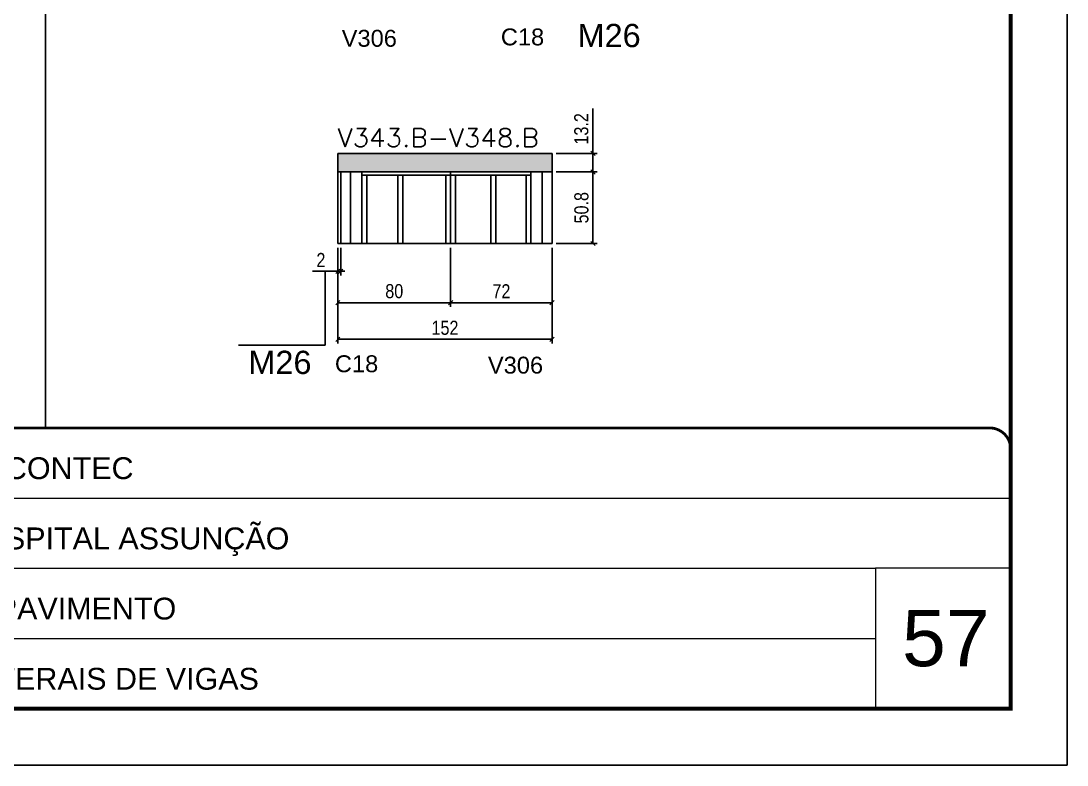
# Model space of a CAD drawing. Extents: x 137137 to 143418, y 10464 to 34486.
# Drawn here: x 137880 to 138622, y 17356 to 17884 of the extents above; entities that cross this region are included whole.
import ezdxf

# ---------------------------------------------------------------- set-up
doc = ezdxf.new("R2010")
doc.units = 0
doc.linetypes.add('CONTINUO', pattern=[0])
doc.linetypes.add('DASHED', pattern=[0.75, 0.5, -0.25])
for name, color, linetype in [('5', 5, 'Continuous'), ('COTA', 241, 'Continuous'), ('NOMENCLATURA', 7, 'Continuous'), ('Painéis', 200, 'Continuous'), ('SARR_2.2x7', 40, 'Continuous'), ('SARR_3.5x7', 81, 'Continuous')]:
    doc.layers.add(name, color=color, linetype=linetype)
for name, color, linetype, lineweight in [('CARIMBO', 255, 'Continuous', 9), ('Folhas', 255, 'Continuous', 9), ('SARRAFO DE PRESSAO', 251, 'DASHED', 9), ('Texto Seção', 7, 'Continuous', 15)]:
    doc.layers.add(name, color=color, linetype=linetype, lineweight=lineweight)
doc.layers.add('Laje_Perimetro', color=7, linetype='Continuous', plot=False)
doc.styles.add('ARIAL', font='arial.ttf')
doc.styles.add('COTA TECNICA', font='techl___.ttf', dxfattribs={"height": 10})
doc.styles.add('REGUA-120', font='ROMANS.shx', dxfattribs={"height": 15})
doc.styles.get("Standard").update_dxf_attribs({"font": 'arial.ttf'})
doc.dimstyles.new('PAINEL', dxfattribs={"dimtxt": 10, "dimasz": 3, "dimexe": 3, "dimexo": 3, "dimgap": 3, "dimtad": 1, "dimdec": 1, "dimzin": 12, "dimdsep": 46, "dimtxsty": 'COTA TECNICA', "dimblk1": 'OBLIQUE', "dimblk2": 'OBLIQUE', "dimsah": 1, "dimcen": 0.9, "dimclrd": 4, "dimclre": 4, "dimclrt": 240, "dimadec": 1, "dimazin": 3, "dimtfac": 1, "dimtdec": 1, "dimtmove": 0, "dimatfit": 3, "dimfxl": 1, "dimtolj": 1, "dimtzin": 12, "dimarcsym": 0})

# ---------------------------------------------------------------- blocks, each defined once
blk = doc.blocks.new('9999999999')
at = {"color": 30, "linetype": 'CONTINUO'}
for p, q in [((98564.56, 34379.64), (99583.98, 34379.64)), ((98564.56, 34329.83), (99487.98, 34329.83)), ((99583.98, 34329.83), (99487.98, 34329.83)), ((99487.98, 34329.83), (99487.98, 34230.21)), ((98564.56, 34280.02), (99487.98, 34280.02))]:
    blk.add_line(p, q, dxfattribs=at)
at = {"color": 30, "linetype": 'CONTINUO', "const_width": 2}
blk.add_lwpolyline([(99583.98, 34230.21), (99583.98, 34414.45, 0.414214), (99568.98, 34429.45), (98228.98, 34429.45, 0.414214), (98213.98, 34414.45), (98213.98, 34245.21, 0.414214), (98228.98, 34230.21), (99583.98, 34230.21)], format="xyb", dxfattribs=at)
at = {"layer": 'Folhas'}
blk.add_lwpolyline([(98138.98, 34190.21), (99623.98, 34190.21), (99623.98, 35240.21), (98138.98, 35240.21)], close=True, dxfattribs=at)
at = {"layer": 'Folhas', "color": 30, "const_width": 3}
blk.add_lwpolyline([(98213.98, 34230.21), (99583.98, 34230.21), (99583.98, 35200.21), (98213.98, 35200.21)], close=True, dxfattribs=at)
at = {"color": 7, "linetype": 'Continuous', "ltscale": 5, "style": 'ARIAL'}
for s, height, p in [('ROCONTEC', 15.483, (98837.68, 34393.13)), ('HOSPITAL ASSUNÇÃO', 15.4829, (98837.68, 34343.32)), ('1° PAVIMENTO', 15.4829, (98837.68, 34293.51)), ('LATERAIS DE VIGAS', 15.4829, (98837.68, 34243.7))]:
    blk.add_text(s, height=height, dxfattribs=at).set_placement(p)
blk = doc.blocks.new('_Oblique')
at = {"color": 0, "linetype": 'ByBlock', "lineweight": -2}
blk.add_line((-0.5, -0.5), (0.5, 0.5), dxfattribs=at)
blk = doc.blocks.new('*D1637')
at = {"layer": 'COTA', "color": 4, "lineweight": -2, "ltscale": 25, "transparency": 16777216}
for p, q in [((138104.74, 17722.82), (138104.74, 17654.86)), ((138256.78, 17722.82), (138256.78, 17654.86)), ((138104.74, 17657.86), (138256.78, 17657.86))]:
    blk.add_line(p, q, dxfattribs=at)
at = {"layer": 'Defpoints', "color": 0, "ltscale": 25, "transparency": 16777216}
for p in [(138104.74, 17725.82), (138256.78, 17725.82), (138256.78, 17657.86)]:
    blk.add_point(p, dxfattribs=at)
at = {"layer": 'COTA', "color": 4, "lineweight": -2, "ltscale": 25, "transparency": 16777216, "xscale": 3, "yscale": 3, "zscale": 3, "rotation": 180}
blk.add_blockref('_Oblique', (138104.74, 17657.86), dxfattribs=at)
at = {"layer": 'COTA', "color": 4, "lineweight": -2, "ltscale": 25, "transparency": 16777216, "xscale": 3, "yscale": 3, "zscale": 3}
blk.add_blockref('_Oblique', (138256.78, 17657.86), dxfattribs=at)
at = {"layer": 'COTA', "color": 240, "ltscale": 25, "transparency": 16777216, "insert": (138180.76, 17665.97), "char_height": 10, "attachment_point": 5, "style": 'COTA TECNICA'}
blk.add_mtext('\\A1;152', dxfattribs=at)
blk = doc.blocks.new('*D1623')
at = {"layer": 'COTA', "color": 4, "lineweight": -2, "ltscale": 25, "transparency": 16777216}
for p, q in [((138184.78, 17722.82), (138184.78, 17680.85)), ((138256.78, 17722.82), (138256.78, 17680.85)), ((138256.78, 17683.85), (138184.78, 17683.85))]:
    blk.add_line(p, q, dxfattribs=at)
at = {"layer": 'Defpoints', "color": 0, "ltscale": 25, "transparency": 16777216}
for p in [(138184.78, 17725.82), (138256.78, 17725.82), (138184.78, 17683.85)]:
    blk.add_point(p, dxfattribs=at)
at = {"layer": 'COTA', "color": 4, "lineweight": -2, "ltscale": 25, "transparency": 16777216, "xscale": 3, "yscale": 3, "zscale": 3, "rotation": 180}
blk.add_blockref('_Oblique', (138184.78, 17683.85), dxfattribs=at)
at = {"layer": 'COTA', "color": 4, "lineweight": -2, "ltscale": 25, "transparency": 16777216, "xscale": 3, "yscale": 3, "zscale": 3}
blk.add_blockref('_Oblique', (138256.78, 17683.85), dxfattribs=at)
at = {"layer": 'COTA', "color": 240, "ltscale": 25, "transparency": 16777216, "insert": (138220.78, 17691.92), "char_height": 10, "attachment_point": 5, "style": 'COTA TECNICA'}
blk.add_mtext('\\A1;72', dxfattribs=at)
blk = doc.blocks.new('*D1599')
at = {"layer": 'COTA', "color": 4, "lineweight": -2, "ltscale": 25, "transparency": 16777216}
for p, q in [((138104.74, 17722.82), (138104.74, 17680.85)), ((138184.78, 17722.82), (138184.78, 17680.85)), ((138184.78, 17683.85), (138104.74, 17683.85))]:
    blk.add_line(p, q, dxfattribs=at)
at = {"layer": 'Defpoints', "color": 0, "ltscale": 25, "transparency": 16777216}
for p in [(138104.74, 17725.82), (138184.78, 17725.82), (138104.74, 17683.85)]:
    blk.add_point(p, dxfattribs=at)
at = {"layer": 'COTA', "color": 4, "lineweight": -2, "ltscale": 25, "transparency": 16777216, "xscale": 3, "yscale": 3, "zscale": 3, "rotation": 180}
blk.add_blockref('_Oblique', (138104.74, 17683.85), dxfattribs=at)
at = {"layer": 'COTA', "color": 4, "lineweight": -2, "ltscale": 25, "transparency": 16777216, "xscale": 3, "yscale": 3, "zscale": 3}
blk.add_blockref('_Oblique', (138184.78, 17683.85), dxfattribs=at)
at = {"layer": 'COTA', "color": 240, "ltscale": 25, "transparency": 16777216, "insert": (138144.76, 17691.97), "char_height": 10, "attachment_point": 5, "style": 'COTA TECNICA'}
blk.add_mtext('\\A1;80', dxfattribs=at)
blk = doc.blocks.new('*D1624')
at = {"layer": 'COTA', "color": 4, "lineweight": -2, "ltscale": 25, "transparency": 16777216}
for p, q in [((138104.74, 17722.82), (138104.74, 17703.13)), ((138106.74, 17722.82), (138106.74, 17703.13)), ((138104.74, 17706.13), (138086.63, 17706.13)), ((138106.74, 17706.13), (138104.74, 17706.13)), ((138106.74, 17706.13), (138109.74, 17706.13))]:
    blk.add_line(p, q, dxfattribs=at)
at = {"layer": 'Defpoints', "color": 0, "ltscale": 25, "transparency": 16777216}
for p in [(138104.74, 17725.82), (138106.74, 17725.82), (138104.74, 17706.13)]:
    blk.add_point(p, dxfattribs=at)
at = {"layer": 'COTA', "color": 4, "lineweight": -2, "ltscale": 25, "transparency": 16777216, "xscale": 3, "yscale": 3, "zscale": 3}
blk.add_blockref('_Oblique', (138104.74, 17706.13), dxfattribs=at)
at = {"layer": 'COTA', "color": 4, "lineweight": -2, "ltscale": 25, "transparency": 16777216, "xscale": 3, "yscale": 3, "zscale": 3, "rotation": 180}
blk.add_blockref('_Oblique', (138106.74, 17706.13), dxfattribs=at)
at = {"layer": 'COTA', "color": 240, "ltscale": 25, "transparency": 16777216, "insert": (138092.68, 17714.13), "char_height": 10, "attachment_point": 5, "style": 'COTA TECNICA'}
blk.add_mtext('\\A1;2', dxfattribs=at)
blk = doc.blocks.new('*D1625')
at = {"layer": 'COTA', "color": 4, "lineweight": -2, "ltscale": 25, "transparency": 16777216}
for p, q in [((138259.78, 17776.62), (138288.77, 17776.62)), ((138285.77, 17776.62), (138285.77, 17725.82)), ((138259.78, 17725.82), (138288.77, 17725.82))]:
    blk.add_line(p, q, dxfattribs=at)
at = {"layer": 'Defpoints', "color": 0, "ltscale": 25, "transparency": 16777216}
for p in [(138256.78, 17776.62), (138256.78, 17725.82), (138285.77, 17725.82)]:
    blk.add_point(p, dxfattribs=at)
at = {"layer": 'COTA', "color": 4, "lineweight": -2, "ltscale": 25, "transparency": 16777216, "xscale": 3, "yscale": 3, "zscale": 3}
for p, rotation in [((138285.77, 17776.62), 90), ((138285.77, 17725.82), 270)]:
    blk.add_blockref('_Oblique', p, dxfattribs=dict(at, rotation=rotation))
at = {"layer": 'COTA', "color": 240, "ltscale": 25, "transparency": 16777216, "insert": (138277.64, 17751.22), "char_height": 10, "attachment_point": 5, "rotation": 90, "style": 'COTA TECNICA'}
blk.add_mtext('\\A1;50.8', dxfattribs=at)
blk = doc.blocks.new('*D1626')
at = {"layer": 'COTA', "color": 4, "lineweight": -2, "ltscale": 25, "transparency": 16777216}
for p, q in [((138285.77, 17789.82), (138285.77, 17821.56)), ((138259.78, 17789.82), (138288.77, 17789.82)), ((138285.77, 17776.62), (138285.77, 17789.82)), ((138259.78, 17776.62), (138288.77, 17776.62))]:
    blk.add_line(p, q, dxfattribs=at)
at = {"layer": 'Defpoints', "color": 0, "ltscale": 25, "transparency": 16777216}
for p in [(138256.78, 17789.82), (138285.77, 17789.82), (138256.78, 17776.62)]:
    blk.add_point(p, dxfattribs=at)
at = {"layer": 'COTA', "color": 4, "lineweight": -2, "ltscale": 25, "transparency": 16777216, "xscale": 3, "yscale": 3, "zscale": 3}
for p, rotation in [((138285.77, 17789.82), 90), ((138285.77, 17776.62), 270)]:
    blk.add_blockref('_Oblique', p, dxfattribs=dict(at, rotation=rotation))
at = {"layer": 'COTA', "color": 240, "ltscale": 25, "transparency": 16777216, "insert": (138277.55, 17807.19), "char_height": 10, "attachment_point": 5, "rotation": 90, "style": 'COTA TECNICA'}
blk.add_mtext('\\A1;13.2', dxfattribs=at)

msp = doc.modelspace()

# ---------------------------------------------------------------- hatches: boundary and pattern name
at = {"layer": 'COTA', "linetype": 'ByBlock'}
h = msp.add_hatch(dxfattribs=at)
h.set_pattern_fill('AR-CONC', color=256, scale=0.03)
h.set_pattern_definition([(50, (-1270.7545, -15402.802), (5.46554007, -0.47817257), [0.5715, -6.2865]), (355, (-1270.7545, -15402.802), (-1.05730264, 5.73170536), [0.4572, -5.02921753]), (100.4514447, (-1270.299, -15402.842), (4.40823741, 5.25353256), [0.48570026, -5.34270734]), (46.1842, (-1270.7545, -15401.278), (8.13237123, -1.26126984), [0.85725, -9.42975]), (96.6355576, (-1270.077, -15401.383), (7.122124, 7.42278374), [0.7285507, -8.01406824]), (351.184151, (-1270.7545, -15401.278), (7.122124, 7.42278374), [0.685799, -7.54379196]), (21, (-1269.9925, -15401.659), (4.54843174, -3.06795595), [0.5715, -6.2865]), (326, (-1269.9925, -15401.659), (1.85406085, 5.52563898), [0.4572, -5.0292]), (71.451445, (-1269.6135, -15401.9147), (6.40249258, 2.45768307), [0.48570026, -5.34269813]), (37.5, (-1270.7545, -15402.802), (0.092658098, 2.536651166), [0, -4.96824, 0, -5.1054, 0, -5.04825]), (7.5, (-1270.7545, -15402.802), (2.004589875, 3.005417245), [0, -2.91084, 0, -4.85394, 0, -1.92405]), (327.5, (-1272.4538, -15402.802), (4.067717855, -0.17186232), [0, -1.905, 0, -5.9436, 0, -7.8867]), (317.5, (-1273.2158, -15402.802), (4.44387544, 0.76279473), [0, -2.4765, 0, -3.94716, 0, -5.6007])])
h.paths.add_polyline_path([(138256.78, 17776.62), (138256.78, 17789.82), (138104.74, 17789.82), (138104.74, 17776.62)])

# ---------------------------------------------------------------- linework, layer by layer
for p, q in [((137897.29, 18365.72), (137897.29, 17594.97)), ((138256.78, 17789.82), (138104.74, 17789.82)), ((138104.74, 17776.62), (138104.74, 17789.82)), ((138256.78, 17776.62), (138256.78, 17789.82))]:
    msp.add_line(p, q, dxfattribs=at)
at = {"layer": 'Laje_Perimetro'}
msp.add_lwpolyline([(138622.29, 18405.72), (137137.29, 18405.72), (137137.29, 17355.72), (138622.29, 17355.72)], close=True, dxfattribs=at)
at = {"layer": 'NOMENCLATURA', "linetype": 'Continuous'}
for p in [(138095.68, 17706.13), (138034.19, 17653.73)]:
    msp.add_line(p, (138095.68, 17653.73), dxfattribs=at)
at = {"layer": 'Painéis'}
for p, q in [((138256.78, 17776.62), (138104.74, 17776.62)), ((138256.78, 17725.82), (138104.74, 17725.82))]:
    msp.add_line(p, q, dxfattribs=at)
at = {"layer": 'Painéis', "ltscale": 25}
for p, q in [((138104.74, 17725.82), (138104.74, 17776.62)), ((138106.74, 17725.82), (138106.74, 17776.62)), ((138184.78, 17725.82), (138184.78, 17776.62)), ((138256.78, 17725.82), (138256.78, 17776.62))]:
    msp.add_line(p, q, dxfattribs=at)
at = {"layer": 'SARR_2.2x7', "linetype": 'Continuous'}
for p, q in [((138113.74, 17776.62), (138113.74, 17725.82)), ((138249.78, 17776.62), (138249.78, 17725.82)), ((138121.74, 17774.42), (138184.78, 17774.42)), ((138241.78, 17774.42), (138184.78, 17774.42))]:
    msp.add_line(p, q, dxfattribs=at)
at = {"layer": 'SARR_3.5x7'}
for p, q in [((138121.74, 17776.62), (138121.74, 17725.82)), ((138241.78, 17776.62), (138241.78, 17725.82)), ((138125.24, 17774.42), (138125.24, 17725.82)), ((138147.32, 17774.42), (138147.32, 17725.82)), ((138150.82, 17774.42), (138150.82, 17725.82)), ((138181.28, 17774.42), (138181.28, 17725.82)), ((138188.28, 17774.42), (138188.28, 17725.82)), ((138213.28, 17774.42), (138213.28, 17725.82)), ((138216.78, 17774.42), (138216.78, 17725.82)), ((138238.28, 17774.42), (138238.28, 17725.82))]:
    msp.add_line(p, q, dxfattribs=at)

# ---------------------------------------------------------------- block references
at = {"layer": 'SARRAFO DE PRESSAO', "color": 6, "linetype": 'ByBlock'}
msp.add_blockref('9999999999', (38998.31, -16834.48), dxfattribs=at)

# ---------------------------------------------------------------- texts
at = {"layer": '5', "linetype": 'Continuous'}
for s, rotation, p in [('V306', 359.99996, (138107.48, 17865.46)), ('C18', 359.99996, (138220.42, 17866.44)), ('C18', 0.00004, (138102.64, 17634.51)), ('V306', 0.00004, (138211.24, 17633.53))]:
    msp.add_text(s, height=12, rotation=rotation, dxfattribs=at).set_placement(p)
at = {"layer": 'CARIMBO', "style": 'ARIAL'}
msp.add_text('57', height=40, dxfattribs=at).set_placement((138505.15, 17425.87))
at = {"layer": 'NOMENCLATURA', "linetype": 'Continuous'}
for p in [(138274.82, 17865.18), (138041.2, 17633.24)]:
    msp.add_text('M26', height=16.5, dxfattribs=at).set_placement(p)
at = {"layer": 'Texto Seção', "style": 'REGUA-120', "width": 1.05}
msp.add_text('V343.B-V348.B', height=13, dxfattribs=at).set_placement((138104.72, 17794.43))

# ---------------------------------------------------------------- dimensions: what is measured, and where the dimension line sits
at = {"layer": 'COTA', "ltscale": 25}
for base, p1, p2, angle, picture, middle in [((138285.77, 17789.82), (138256.78, 17776.62), (138256.78, 17789.82), 90, '*D1626', (138277.55, 17807.19)), ((138285.77, 17725.82), (138256.78, 17776.62), (138256.78, 17725.82), 90, '*D1625', (138277.64, 17751.22)), ((138104.74, 17706.13), (138106.74, 17725.82), (138104.74, 17725.82), 180, '*D1624', (138092.68, 17714.13)), ((138256.78, 17657.86), (138104.74, 17725.82), (138256.78, 17725.82), 180, '*D1637', (138180.76, 17665.97)), ((138184.78, 17683.85), (138256.78, 17725.82), (138184.78, 17725.82), 180, '*D1623', (138220.78, 17691.92))]:
    dim = msp.add_linear_dim(base=base, p1=p1, p2=p2, angle=angle, dimstyle='PAINEL', dxfattribs=at)
    dim.commit()
    dim.dimension.update_dxf_attribs({"geometry": picture, "text_midpoint": middle})
dim = msp.add_linear_dim(base=(138104.74, 17683.85), p1=(138184.78, 17725.82), p2=(138104.74, 17725.82), angle=180, dimstyle='PAINEL', override={"dimtmove": 1}, dxfattribs=at)
dim.commit()
dim.dimension.update_dxf_attribs({"geometry": '*D1599', "text_midpoint": (138144.76, 17691.97)})

doc.saveas('drawing.dxf')
